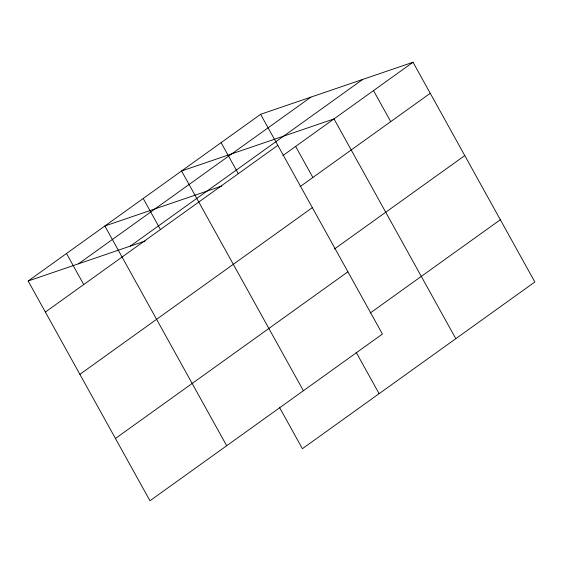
<?xml version="1.0" encoding="UTF-8"?>
<svg xmlns="http://www.w3.org/2000/svg" width="563" height="563" viewBox="0 0 563 563"><rect width="100%" height="100%" fill="white"/><g stroke="black" fill="none" stroke-linecap="round" stroke-linejoin="round"><path stroke-width="0.84" d="M260.606 114.303L382.425 334.063L149.962 500.753L28.15 281L260.606 114.303L413.038 62.247L534.85 282L302.394 448.697L279.382 407.183M78.454 263.822L310.91 97.125M130.278 246.115L362.734 79.425M45.364 312.05L277.819 145.36M282.858 155.592L413.038 62.247M300.072 186.649L430.252 93.296M79.883 374.325L312.338 207.627M334.591 248.916L464.771 155.571M115.443 438.486L347.906 271.788M370.151 313.077L500.331 219.732M221.829 186.043L104.859 225.988L226.678 445.748M28.15 281L145.12 241.048M373.515 90.58L390.729 121.636M455.812 338.68L334 118.92L181.575 170.983L303.387 390.736M295.645 146.422L312.859 177.479M356.09 352.171L379.103 393.685M221.09 142.643L238.304 173.693M143.22 198.486L160.427 229.535M66.504 253.491L83.718 284.547"/></g></svg>
